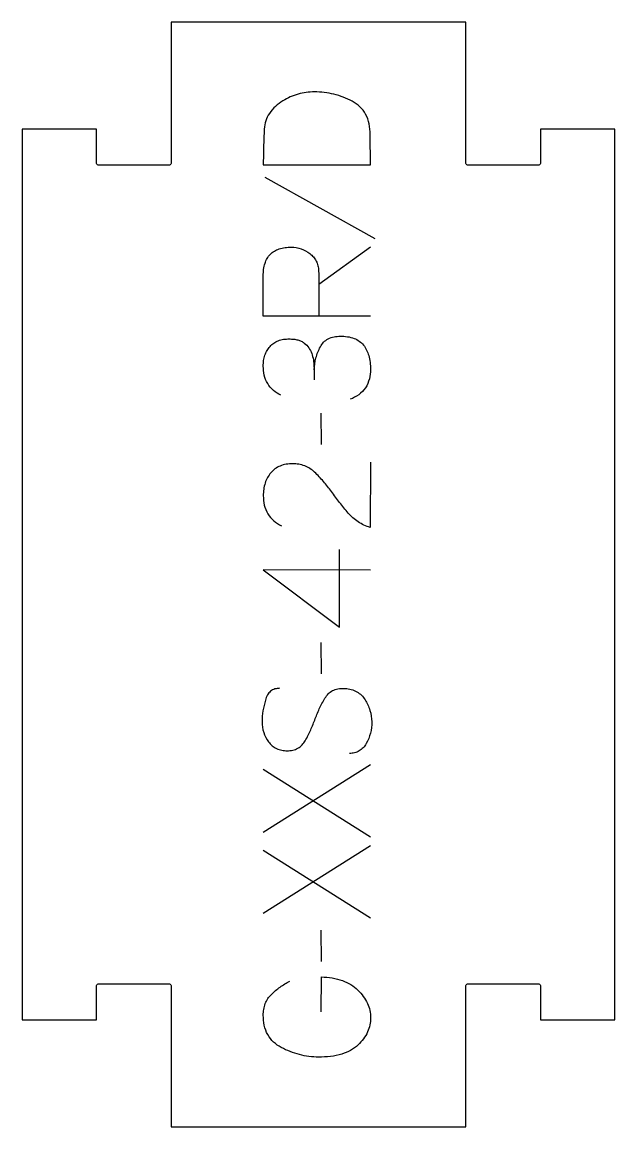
# Model space of a CAD drawing. Extents: x 0 to 100, y 0 to 186.
import ezdxf

# ---------------------------------------------------------------- set-up
doc = ezdxf.new("R2010")
doc.units = 0
doc.layers.add('1_ANYTOOL_1MMDEEP_LABELS_S', color=2, linetype='CONTINUOUS')
doc.layers.add('4_ANYTOOL_CUTTHROUGH_OUTSI', color=5, linetype='CONTINUOUS')

msp = doc.modelspace()

# ---------------------------------------------------------------- linework, layer by layer
at = {"layer": '1_ANYTOOL_1MMDEEP_LABELS_S'}
for p, q in [((40.762857, 159.478572), (59.225714, 149.167143)), ((49.814286, 141.504286), (58.505714, 147.778572)), ((50.148571, 119.852857), (50.2, 114.581429)), ((53.285714, 83.904286), (53.285714, 96.967143)), ((50.148571, 81.332857), (50.2, 76.061429)), ((58.48, 60.812857), (40.48, 49.447143)), ((40.48, 60.067143), (58.48, 48.727143)), ((58.48, 47.184286), (40.48, 35.818572)), ((40.48, 46.438572), (58.48, 35.098572)), ((50.148571, 33.041429), (50.2, 27.77))]:
    msp.add_line(p, q, dxfattribs=at)
msp.add_lwpolyline([(40.48, 161.535715), (58.48, 161.535715), (58.428571, 166.652857, 0.046402), (58.243666, 168.396682, 0.07465), (57.650714, 170.034286, 0.077785), (56.697301, 171.284077, 0.06915), (55.42, 172.207143, 0.061893), (52.341059, 173.38039, 0.060182), (49.068571, 173.775715, 0.068244), (46.315547, 173.398204, 0.070187), (43.771429, 172.284286, 0.042675), (42.517578, 171.349196, 0.065683), (41.498929, 170.1725, 0.068103), (40.896584, 168.913864, 0.065471), (40.647143, 167.54, 0.005437), (40.53311, 164.538728, 0.00471)], format="xyb", close=True, dxfattribs=at)
for points in [[(58.48, 136.104286), (40.48, 136.104286), (40.48, 142.918572, -0.030274), (40.544209, 143.97806, -0.049), (40.774107, 145.011072, -0.050774), (41.129581, 145.810585, -0.06445), (41.656429, 146.505715, -0.0646), (42.338047, 147.039661, -0.052254), (43.126964, 147.4025, -0.050381), (44.142493, 147.635982, -0.031337), (45.185714, 147.701429, -0.084508), (46.826586, 147.4221, -0.077447), (48.297143, 146.634286, -0.051097), (48.905516, 146.069219, -0.061981), (49.370714, 145.383929, -0.061813), (49.656614, 144.598528, -0.049309), (49.762857, 143.767143, -0.013248), (49.814286, 141.504286), (49.814286, 136.13)], [(43.437143, 122.835715, -0.060092), (42.185463, 123.668645, -0.080583), (41.219286, 124.809286, -0.079919), (40.650626, 126.222925, -0.055798), (40.48, 127.747143, -0.035013), (40.545452, 128.680683, -0.047512), (40.762857, 129.588929, -0.048382), (41.114481, 130.362584, -0.050886), (41.611429, 131.051429, -0.060051), (42.239501, 131.606971, -0.058597), (42.980714, 131.999643, -0.056917), (43.887264, 132.237321, -0.03878), (44.825714, 132.298572, -0.02544), (45.568345, 132.260762, -0.041152), (46.297857, 132.125, -0.042175), (46.86202, 131.918712, -0.059142), (47.371429, 131.604286, -0.068767), (48.110925, 130.829868, -0.072211), (48.605714, 129.881429, -0.043093), (48.88627, 128.785162, -0.035742), (48.991429, 127.657143, -0.002283), (49.010264, 126.545065, -0.003092), (49.017143, 125.432857)], [(49.017143, 127.104286, -0.052004), (49.324824, 129.104135, -0.057563), (50.058571, 130.987143, -0.070633), (50.613334, 131.751865, -0.079113), (51.366786, 132.317857, -0.075641), (52.359701, 132.66393, -0.046128), (53.414286, 132.761429, -0.033924), (54.594351, 132.681271, -0.057836), (55.735, 132.388572, -0.060832), (56.592385, 131.933185, -0.072757), (57.297143, 131.27, -0.05358), (57.825792, 130.433245, -0.043301), (58.184286, 129.508572, -0.042335), (58.413636, 128.369479, -0.028525), (58.48, 127.207143, -0.059964), (58.284185, 125.580242, -0.089395), (57.625, 124.095715, -0.089624), (56.494332, 122.941214, -0.061164), (55.06, 122.167143)], [(58.454286, 111.624286), (58.428571, 100.644286, -0.072153), (56.406313, 101.590514, -0.072823), (54.738571, 103.074286, -0.00859), (53.299422, 104.849821, -0.008791), (51.922857, 106.674286, 0.020588), (50.582792, 108.365859, 0.025206), (49.094286, 109.927143, 0.046908), (48.313541, 110.5395, 0.051091), (47.429286, 110.987857, 0.050722), (46.440381, 111.257097, 0.041139), (45.417143, 111.341429, 0.039396), (44.332591, 111.255842, 0.058519), (43.289286, 110.962143, 0.060358), (42.445016, 110.487809, 0.061397), (41.74, 109.824286, 0.048006), (41.186824, 109.010712, 0.045901), (40.795, 108.107857, 0.045216), (40.553464, 107.063821, 0.034258), (40.48, 105.992857, 0.055622), (40.656392, 104.412115, 0.079896), (41.245, 102.945715, 0.080617), (42.24442, 101.764082, 0.060287), (43.54, 100.901429)], [(43.231429, 73.644286, 0.071867), (42.429465, 73.528418, 0.100684), (41.720714, 73.1525, 0.047558), (41.434844, 72.867768, 0.038563), (41.201607, 72.537768, 0.037928), (40.993126, 72.119455, 0.026634), (40.84, 71.677143, 0.028461), (40.42841, 69.863143, 0.041577), (40.274286, 68.012857, 0.077998), (40.552414, 66.240794, 0.080426), (41.367143, 64.644286, 0.057611), (41.962285, 64.002194, 0.065808), (42.694643, 63.525715, 0.06469), (43.570376, 63.239217, 0.046778), (44.491429, 63.152857, 0.052235), (45.421334, 63.250271, 0.075448), (46.291429, 63.577143, 0.076671), (46.99526, 64.126798, 0.061023), (47.525714, 64.85, 0.021951), (48.442122, 66.667313, 0.018213), (49.21, 68.552857, -0.02405), (49.993277, 70.413748, -0.02981), (50.971429, 72.178572, -0.068439), (51.550987, 72.863353, -0.079282), (52.302143, 73.348572, -0.076308), (53.249352, 73.603572, -0.047772), (54.237143, 73.618572, -0.046243), (55.245719, 73.442631, -0.06359), (56.188214, 73.052857, -0.064671), (56.958728, 72.469163, -0.057073), (57.567143, 71.715715, -0.067522), (58.384889, 69.93473, -0.070793), (58.685714, 68, -0.064027), (58.468205, 66.116591, -0.070447), (57.76, 64.361429, -0.054374), (57.25022, 63.666378, -0.074742), (56.583571, 63.127143, -0.075199), (55.799744, 62.813339, -0.057737), (54.957143, 62.715715)], [(50.2, 19.31), (50.225714, 25.172857, -0.031732), (52.030155, 25.011991, -0.048764), (53.780714, 24.565357, -0.050291), (55.167019, 23.89953, -0.060119), (56.371429, 22.948572, -0.036578), (57.263278, 21.90936, -0.050793), (57.959286, 20.733929, -0.051881), (58.359932, 19.562119, -0.053919), (58.505714, 18.332857, -0.055881), (58.381548, 17.111769, -0.055271), (57.991429, 15.947857, -0.05403), (57.295912, 14.792272, -0.038531), (56.397143, 13.781429, -0.067281), (55.130534, 12.852801, -0.049165), (53.677857, 12.238572, -0.047412), (51.755506, 11.834816, -0.028075), (49.788571, 11.724286, -0.06407), (46.548556, 12.141172, -0.058297), (43.501429, 13.331429, -0.064555), (42.210514, 14.248711, -0.078906), (41.235357, 15.488215, -0.076878), (40.650627, 17.062375, -0.050594), (40.48, 18.744286, -0.039946), (40.559678, 19.740023, -0.052714), (40.820714, 20.701786, -0.053511), (41.249915, 21.531704, -0.05153), (41.842857, 22.254286, -0.040443), (43.296742, 23.47842, -0.04035), (44.928571, 24.452857)]]:
    msp.add_lwpolyline(points, format="xyb", dxfattribs=at)
msp.add_lwpolyline([(58.48, 93.495715), (40.454286, 93.521429), (53.285714, 83.904286)], dxfattribs=at)
at = {"layer": '4_ANYTOOL_CUTTHROUGH_OUTSI'}
msp.add_lwpolyline([(12.5, 18), (12.5, 23.75, -0.414214), (12.75, 24), (24.75, 24, -0.414214), (25, 23.75), (25, 0), (74.5, 0), (74.5, 23.75, -0.414214), (74.75, 24), (86.75, 24, -0.414214), (87, 23.75), (87, 18), (99.5, 18), (99.5, 167.5), (87, 167.5), (87, 161.75, -0.414214), (86.75, 161.5), (74.75, 161.5, -0.414214), (74.5, 161.75), (74.5, 185.5), (25, 185.5), (25, 161.75, -0.414214), (24.75, 161.5), (12.75, 161.5, -0.414214), (12.5, 161.75), (12.5, 167.5), (0, 167.5), (0, 18)], format="xyb", close=True, dxfattribs=at)

doc.saveas('drawing.dxf')
